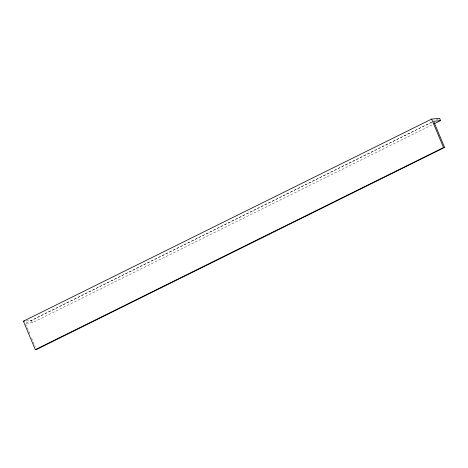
<?xml version="1.0" encoding="UTF-8"?>
<svg xmlns="http://www.w3.org/2000/svg" width="468" height="468" viewBox="0 0 468 468"><rect width="100%" height="100%" fill="white"/><g stroke="black" fill="none" stroke-linecap="round" stroke-linejoin="round"><path stroke-width="0.35" stroke-dasharray="2.34 1.75" d="M431.677 122.236L25.424 323.376L32.38 322.721L432.736 124.5M26.073 320.943L31.426 320.44L431.783 122.224M436.369 119.954L438.99 118.656M31.426 320.44L32.38 322.721M25.705 324.043L28.513 330.765M28.794 331.432L30.198 334.79M31.602 338.148L35.258 346.882"/><path stroke-width="0.7" d="M440.599 120.609L433.643 121.265L444.6 147.455L36.381 349.567L35.311 349.666L23.4 321.194L431.619 119.083L439.645 118.334L440.599 120.609L434.047 123.85M35.311 349.666L443.529 147.56L444.6 147.455M23.4 321.194L24.74 321.071M431.619 119.083L443.529 147.56"/></g></svg>
